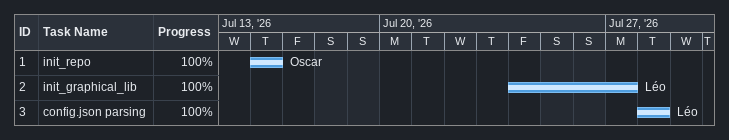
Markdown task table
| ID | Task | Start | Finish | Resources | % complete |
|---|---|---|---|---|---|
| 1 | init_repo | 2026-07-16 | 2026-07-16 | Oscar | 100 |
| 2 | init_graphical_lib | 2026-07-24 | 2026-07-27 | Léo | 100 |
| 3 | config.json parsing | 2026-07-28 | 2026-07-28 | Léo | 100 |
